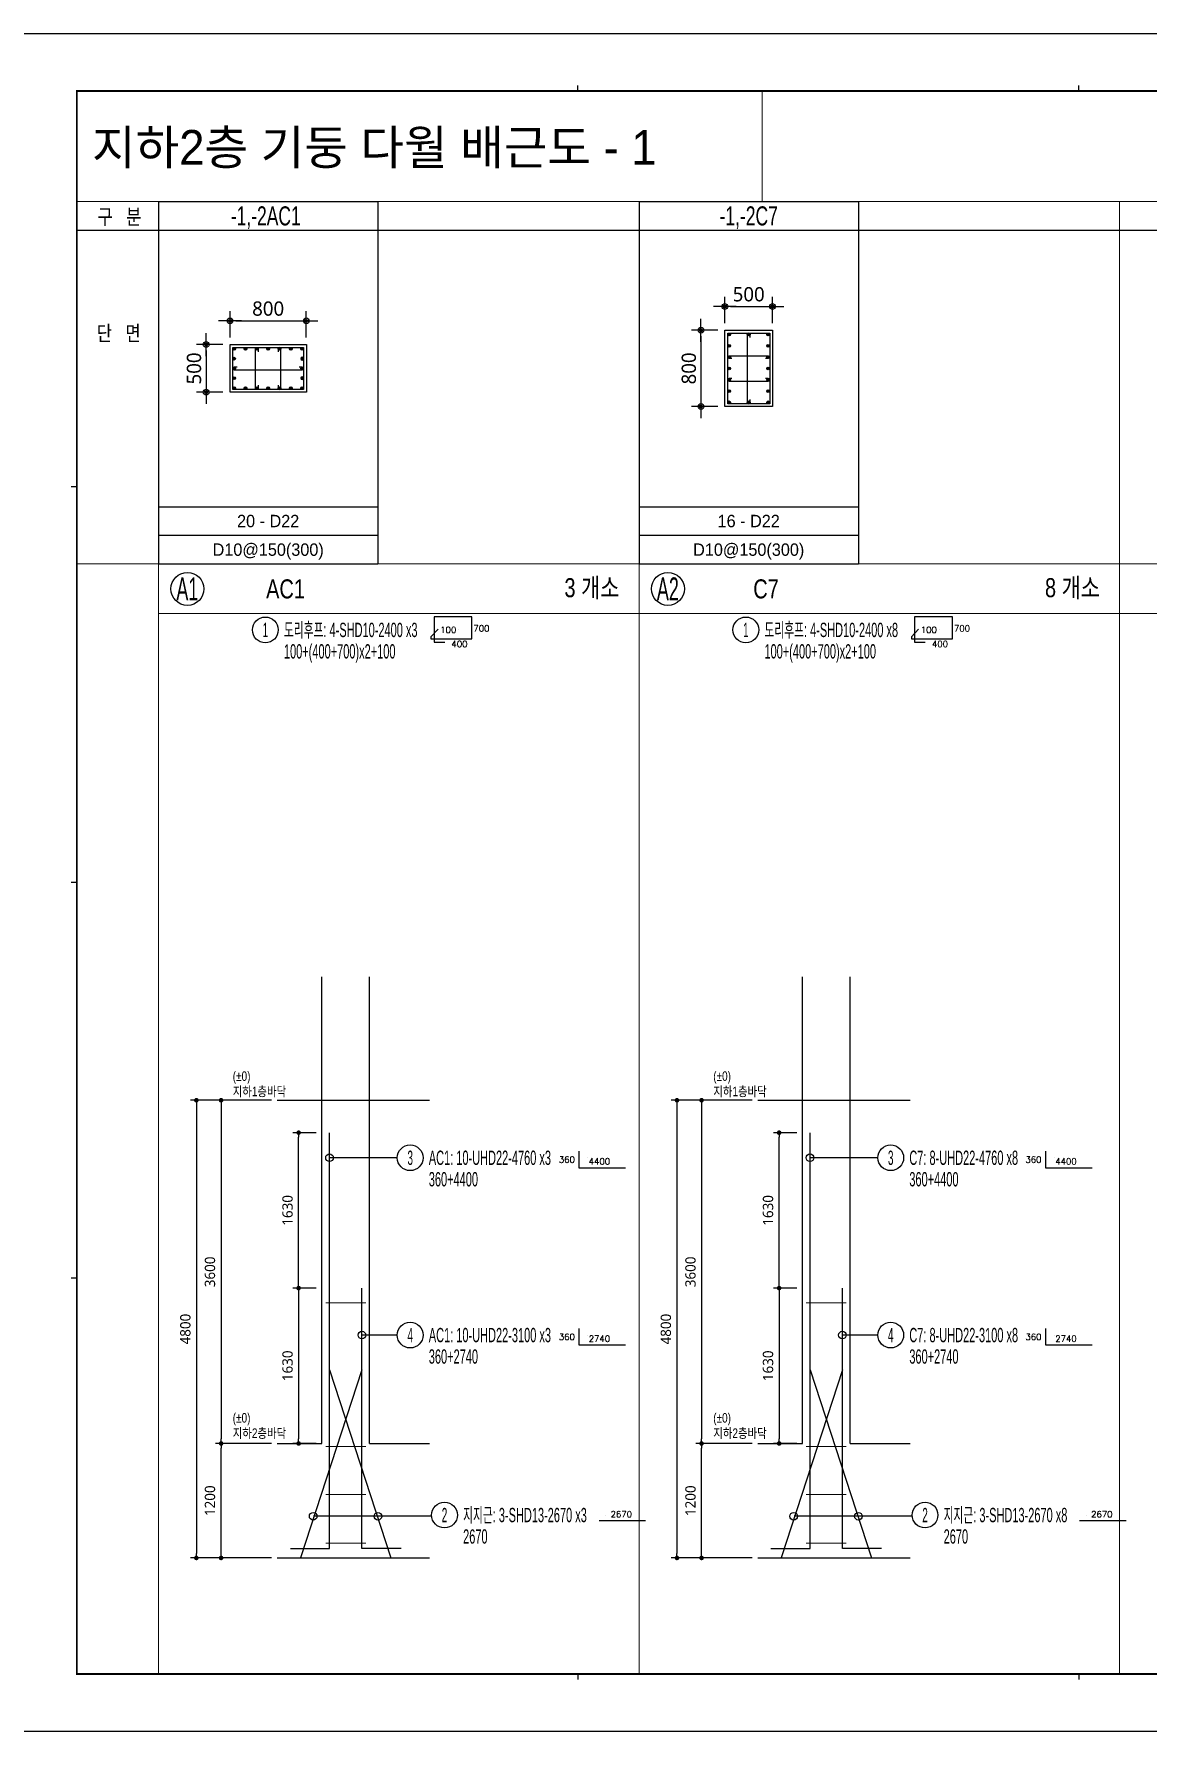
# Model space of a CAD drawing. Header units: millimetres. Extents: x 262481 to 2519995, y -394348 to 364571.
# Drawn here: x 468010 to 479679, y -283121 to -265322 of the extents above; entities that cross this region are included whole.
import ezdxf
from ezdxf.enums import TextEntityAlignment as Align

# ---------------------------------------------------------------- set-up
doc = ezdxf.new("R2010")
doc.units = ezdxf.units.MM
doc.header["$LTSCALE"] = 65
doc.layers.get('Defpoints').update_dxf_attribs({"color": 145})
for name, color, linetype in [('254', 254, 'Continuous'), ('AMAC-NO', 5, 'Continuous'), ('BAR', 2, 'Continuous'), ('BAR1', 3, 'Continuous'), ('DIM', 7, 'Continuous'), ('LEAD7', 7, 'Continuous'), ('LINE', 7, 'Continuous'), ('RP_TAG', 7, 'Continuous'), ('XDIM', 7, 'Continuous'), ('XSTRUCT', 2, 'Continuous'), ('기둥', 4, 'Continuous')]:
    doc.layers.add(name, color=color, linetype=linetype)
for name, color, linetype, lineweight in [('Main Bar', 7, 'Continuous', 0), ('TEXT', 3, 'Continuous', 9), ('XTITLE', 22, 'Continuous', 0)]:
    doc.layers.add(name, color=color, linetype=linetype, lineweight=lineweight)
doc.styles.add('ROMANS', font='malgun.ttf')
doc.styles.add('RPWK1', font='arial.ttf', dxfattribs={"bigfont": 'whgtxt.shx'})
doc.styles.add('RPWK2', font='romans.shx', dxfattribs={"bigfont": 'whgtxt.shx'})
doc.styles.add('돋음', font='Dotum.ttf')
doc.styles.add('맑은고딕', font='malgun.ttf')
doc.dimstyles.new('60(SUB-1.8)', dxfattribs={"dimscale": 60, "dimtxt": 1.8, "dimasz": 0.8, "dimexe": 1, "dimexo": 1, "dimgap": 1, "dimtad": 1, "dimdec": 0, "dimzin": 0, "dimdsep": 46, "dimtxsty": 'ROMANS', "dimblk": 'DOT', "dimcen": 1, "dimdle": 2, "dimclrd": 6, "dimclre": 6, "dimclrt": 7, "dimazin": 0, "dimtfac": 1, "dimtdec": 0, "dimtix": 1, "dimtmove": 2, "dimatfit": 3, "dimldrblk": 'DIMDOT', "dimfxl": 0, "dimtolj": 1, "dimtzin": 0, "dimarcsym": 0})
doc.dimstyles.new('DIM_30', dxfattribs={"dimscale": 30, "dimtxt": 3, "dimasz": 1.2, "dimexe": 2, "dimexo": 1.5, "dimgap": 1, "dimtad": 1, "dimdec": 0, "dimdsep": 46, "dimtxsty": '맑은고딕', "dimblk1": 'DIMDOT', "dimblk2": 'DIMDOT', "dimsah": 1, "dimcen": 1, "dimdle": 2, "dimclrd": 7, "dimclre": 7, "dimclrt": 3, "dimadec": 0, "dimazin": 0, "dimtfac": 1, "dimtdec": 0, "dimtix": 1, "dimtmove": 2, "dimatfit": 3, "dimldrblk": 'DIMDOT', "dimfxl": 0, "dimtolj": 1, "dimarcsym": 0})

# ---------------------------------------------------------------- blocks, each defined once
blk = doc.blocks.new('dhs_sheet2e')
at = {"color": 7}
for p, q in [((20500.6, 57331.7), (20500.6, 57531.5)), ((38004.8, 57331.7), (38004.8, 57531.5)), ((2996.4, 43498.2), (2796.7, 43498.2)), ((2996.4, 29664.7), (2796.7, 29664.7)), ((2996.4, 15831.2), (2796.7, 15831.2)), ((20500.6, 1997.6), (20500.6, 1797.9)), ((38004.8, 1997.6), (38004.8, 1797.9))]:
    blk.add_line(p, q, dxfattribs=at)
blk.add_lwpolyline([(84000, 0), (84000, 59329.4), (0, 59329.4), (0, 0)], close=True, dxfattribs=at)
at = {"color": 30, "const_width": 64.9}
blk.add_lwpolyline([(81003.6, 57331.7), (2996.4, 57331.7), (2996.4, 1997.6), (81003.6, 1997.6)], close=True, dxfattribs=at)
blk = doc.blocks.new('zdfgarse')
at = {"color": 255, "xscale": 0.25, "yscale": 0.25, "zscale": 0.25}
blk.add_blockref('dhs_sheet2e', (0, 0), dxfattribs=at)
blk = doc.blocks.new('_Dot')
at = {"color": 0, "linetype": 'ByBlock', "lineweight": -2}
blk.add_line((-0.5, 0), (-1, 0), dxfattribs=at)
at = {"color": 0, "linetype": 'ByBlock', "const_width": 0.5}
blk.add_lwpolyline([(-0.25, 0, 1), (0.25, 0, 1)], format="xyb", close=True, dxfattribs=at)
blk = doc.blocks.new('*D171')
at = {"layer": 'Defpoints', "color": 0, "linetype": 'Continuous', "transparency": 16777216}
for p in [(470561, -276505), (469713, -281305), (470561, -281305)]:
    blk.add_point(p, dxfattribs=at).dxf.unprotected_set("ltscale", 0)
at = {"layer": 'XDIM', "color": 6, "linetype": 'Continuous', "lineweight": -2, "transparency": 16777216}
for p, q in [((470501, -276505), (469653, -276505)), ((469713, -276553), (469713, -281257)), ((470501, -281305), (469653, -281305))]:
    blk.add_line(p, q, dxfattribs=at).dxf.unprotected_set("ltscale", 0)
at = {"layer": 'XDIM', "color": 6, "linetype": 'Continuous', "lineweight": -2, "transparency": 16777216, "xscale": 48, "yscale": 48, "zscale": 48}
for p, rotation in [((469713, -276505), 90), ((469713, -281305), 270)]:
    blk.add_blockref('_Dot', p, dxfattribs=dict(at, rotation=rotation)).dxf.unprotected_set("ltscale", 0)
at = {"layer": 'XDIM', "color": 7, "linetype": 'Continuous', "transparency": 16777216, "insert": (469598, -278905), "char_height": 108, "attachment_point": 5, "rotation": 90, "style": 'ROMANS'}
blk.add_mtext('\\A1;4800', dxfattribs=at).dxf.unprotected_set("ltscale", 0)
blk = doc.blocks.new('DIMDOT')
at = {"layer": 'DIM', "linetype": 'Continuous'}
blk.add_line((-2, 0), (2, 0), dxfattribs=at)
for radius in [0.5, 0.25]:
    blk.add_circle((0, 0), radius, dxfattribs=at)
blk = doc.blocks.new('*D172')
at = {"layer": 'Defpoints', "color": 0, "linetype": 'Continuous', "transparency": 16777216}
for p in [(470561, -276505), (469972, -280105), (470561, -280105)]:
    blk.add_point(p, dxfattribs=at).dxf.unprotected_set("ltscale", 0)
at = {"layer": 'XDIM', "color": 6, "linetype": 'Continuous', "lineweight": -2, "transparency": 16777216}
for p, q in [((470501, -276505), (469912, -276505)), ((469972, -276553), (469972, -280057)), ((470501, -280105), (469912, -280105))]:
    blk.add_line(p, q, dxfattribs=at).dxf.unprotected_set("ltscale", 0)
at = {"layer": 'XDIM', "color": 6, "linetype": 'Continuous', "lineweight": -2, "transparency": 16777216, "xscale": 48, "yscale": 48, "zscale": 48}
for p, rotation in [((469972, -276505), 90), ((469972, -280105), 270)]:
    blk.add_blockref('_Dot', p, dxfattribs=dict(at, rotation=rotation)).dxf.unprotected_set("ltscale", 0)
at = {"layer": 'XDIM', "color": 7, "linetype": 'Continuous', "transparency": 16777216, "insert": (469856, -278305), "char_height": 108, "attachment_point": 5, "rotation": 90, "style": 'ROMANS'}
blk.add_mtext('\\A1;3600', dxfattribs=at).dxf.unprotected_set("ltscale", 0)
blk = doc.blocks.new('*D173')
at = {"layer": 'Defpoints', "color": 0, "linetype": 'Continuous', "transparency": 16777216}
for p in [(469972, -280105), (470561, -280105), (470561, -281305)]:
    blk.add_point(p, dxfattribs=at).dxf.unprotected_set("ltscale", 0)
at = {"layer": 'XDIM', "color": 6, "linetype": 'Continuous', "lineweight": -2, "transparency": 16777216}
for p, q in [((470501, -280105), (469912, -280105)), ((469972, -281257), (469972, -280153)), ((470501, -281305), (469912, -281305))]:
    blk.add_line(p, q, dxfattribs=at).dxf.unprotected_set("ltscale", 0)
at = {"layer": 'XDIM', "color": 6, "linetype": 'Continuous', "lineweight": -2, "transparency": 16777216, "xscale": 48, "yscale": 48, "zscale": 48}
for p, rotation in [((469972, -280105), 90), ((469972, -281305), 270)]:
    blk.add_blockref('_Dot', p, dxfattribs=dict(at, rotation=rotation)).dxf.unprotected_set("ltscale", 0)
at = {"layer": 'XDIM', "color": 7, "linetype": 'Continuous', "transparency": 16777216, "insert": (469856, -280705), "char_height": 108, "attachment_point": 5, "rotation": 90, "style": 'ROMANS'}
blk.add_mtext('\\A1;1200', dxfattribs=at).dxf.unprotected_set("ltscale", 0)
blk = doc.blocks.new('*D174')
at = {"layer": 'Defpoints', "color": 0, "linetype": 'Continuous', "transparency": 16777216}
for p in [(471028, -278475), (470785, -280105), (471028, -280105)]:
    blk.add_point(p, dxfattribs=at).dxf.unprotected_set("ltscale", 0)
at = {"layer": 'XDIM', "color": 6, "linetype": 'Continuous', "lineweight": -2, "transparency": 16777216}
for p, q in [((470968, -278475), (470725, -278475)), ((470785, -278523), (470785, -280057)), ((470968, -280105), (470725, -280105))]:
    blk.add_line(p, q, dxfattribs=at).dxf.unprotected_set("ltscale", 0)
at = {"layer": 'XDIM', "color": 6, "linetype": 'Continuous', "lineweight": -2, "transparency": 16777216, "xscale": 48, "yscale": 48, "zscale": 48}
for p, rotation in [((470785, -278475), 90), ((470785, -280105), 270)]:
    blk.add_blockref('_Dot', p, dxfattribs=dict(at, rotation=rotation)).dxf.unprotected_set("ltscale", 0)
at = {"layer": 'XDIM', "color": 7, "linetype": 'Continuous', "transparency": 16777216, "insert": (470669, -279290), "char_height": 108, "attachment_point": 5, "rotation": 90, "style": 'ROMANS'}
blk.add_mtext('\\A1;1630', dxfattribs=at).dxf.unprotected_set("ltscale", 0)
blk = doc.blocks.new('*D175')
at = {"layer": 'Defpoints', "color": 0, "linetype": 'Continuous', "transparency": 16777216}
for p in [(470785, -276845), (471028, -276845), (471028, -278475)]:
    blk.add_point(p, dxfattribs=at).dxf.unprotected_set("ltscale", 0)
at = {"layer": 'XDIM', "color": 6, "linetype": 'Continuous', "lineweight": -2, "transparency": 16777216}
for p, q in [((470968, -276845), (470725, -276845)), ((470785, -278427), (470785, -276893)), ((470968, -278475), (470725, -278475))]:
    blk.add_line(p, q, dxfattribs=at).dxf.unprotected_set("ltscale", 0)
at = {"layer": 'XDIM', "color": 6, "linetype": 'Continuous', "lineweight": -2, "transparency": 16777216, "xscale": 48, "yscale": 48, "zscale": 48}
for p, rotation in [((470785, -276845), 90), ((470785, -278475), 270)]:
    blk.add_blockref('_Dot', p, dxfattribs=dict(at, rotation=rotation)).dxf.unprotected_set("ltscale", 0)
at = {"layer": 'XDIM', "color": 7, "linetype": 'Continuous', "transparency": 16777216, "insert": (470669, -277660), "char_height": 108, "attachment_point": 5, "rotation": 90, "style": 'ROMANS'}
blk.add_mtext('\\A1;1630', dxfattribs=at).dxf.unprotected_set("ltscale", 0)
blk = doc.blocks.new('A$C74EF247C')
at = {"layer": 'LINE', "color": 7, "linetype": 'Continuous'}
for p, q in [((0, 0), (0, -3800)), ((0, 0), (2300, 0)), ((2300, 0), (2300, -3800)), ((0, -300), (2300, -300)), ((0, -3800), (2300, -3800))]:
    blk.add_line(p, q, dxfattribs=at)
at = {"layer": 'LINE', "color": 4, "linetype": 'Continuous'}
for p, q in [((0, -3200), (2300, -3200)), ((0, -3500), (2300, -3500))]:
    blk.add_line(p, q, dxfattribs=at)
blk = doc.blocks.new('*D106')
at = {"layer": 'Defpoints', "color": 0, "transparency": 16777216}
for p in [(544030, -133548), (543780, -134048), (544030, -134048)]:
    blk.add_point(p, dxfattribs=at)
at = {"layer": 'DIM', "color": 7, "lineweight": -2, "transparency": 16777216}
for p, q in [((543955, -133548), (543680, -133548)), ((543780, -133608), (543780, -133988)), ((543955, -134048), (543680, -134048))]:
    blk.add_line(p, q, dxfattribs=at)
at = {"layer": 'DIM', "color": 7, "lineweight": -2, "transparency": 16777216, "xscale": 60, "yscale": 60, "zscale": 60}
for p, rotation in [((543780, -133548), 90), ((543780, -134048), 270)]:
    blk.add_blockref('DIMDOT', p, dxfattribs=dict(at, rotation=rotation))
at = {"layer": 'DIM', "color": 3, "transparency": 16777216, "insert": (543653, -133798), "char_height": 150, "attachment_point": 5, "rotation": 90, "style": '맑은고딕'}
blk.add_mtext('\\A1;500', dxfattribs=at)
blk = doc.blocks.new('*D107')
at = {"layer": 'Defpoints', "color": 0, "transparency": 16777216}
for p in [(544830, -133298), (544030, -133548), (544830, -133548)]:
    blk.add_point(p, dxfattribs=at)
at = {"layer": 'DIM', "color": 7, "lineweight": -2, "transparency": 16777216}
for p, q in [((544030, -133473), (544030, -133198)), ((544090, -133298), (544770, -133298)), ((544830, -133473), (544830, -133198))]:
    blk.add_line(p, q, dxfattribs=at)
at = {"layer": 'DIM', "color": 7, "lineweight": -2, "transparency": 16777216, "xscale": 60, "yscale": 60, "zscale": 60, "rotation": 180}
blk.add_blockref('DIMDOT', (544030, -133298), dxfattribs=at)
at = {"layer": 'DIM', "color": 7, "lineweight": -2, "transparency": 16777216, "xscale": 60, "yscale": 60, "zscale": 60}
blk.add_blockref('DIMDOT', (544830, -133298), dxfattribs=at)
at = {"layer": 'DIM', "color": 3, "transparency": 16777216, "insert": (544430, -133171), "char_height": 150, "attachment_point": 5, "style": '맑은고딕'}
blk.add_mtext('\\A1;800', dxfattribs=at)
blk = doc.blocks.new('ST')
at = {"layer": 'BAR'}
blk.add_circle((0, 0), 14.5, dxfattribs=at)
blk = doc.blocks.new('A$C08B0344F')
at = {"layer": 'BAR'}
blk.add_hatch(color=256, dxfattribs=at).paths.add_polyline_path([(14.5, 0, 1), (-14.5, 0, 1)])
at = {"layer": 'BAR', "rotation": 270}
blk.add_blockref('ST', (0, 0), dxfattribs=at)
blk = doc.blocks.new('*D104')
at = {"layer": 'Defpoints', "color": 0, "transparency": 16777216}
for p in [(541880, -138339), (541630, -139139), (541880, -139139)]:
    blk.add_point(p, dxfattribs=at)
at = {"layer": 'DIM', "color": 7, "lineweight": -2, "transparency": 16777216}
for p, q in [((541805, -138339), (541530, -138339)), ((541630, -138399), (541630, -139079)), ((541805, -139139), (541530, -139139))]:
    blk.add_line(p, q, dxfattribs=at)
at = {"layer": 'DIM', "color": 7, "lineweight": -2, "transparency": 16777216, "xscale": 60, "yscale": 60, "zscale": 60}
for p, rotation in [((541630, -138339), 90), ((541630, -139139), 270)]:
    blk.add_blockref('DIMDOT', p, dxfattribs=dict(at, rotation=rotation))
at = {"layer": 'DIM', "color": 3, "transparency": 16777216, "insert": (541503, -138739), "char_height": 150, "attachment_point": 5, "rotation": 90, "style": '맑은고딕'}
blk.add_mtext('\\A1;800', dxfattribs=at)
blk = doc.blocks.new('*D105')
at = {"layer": 'Defpoints', "color": 0, "transparency": 16777216}
for p in [(542380, -138089), (541880, -138339), (542380, -138339)]:
    blk.add_point(p, dxfattribs=at)
at = {"layer": 'DIM', "color": 7, "lineweight": -2, "transparency": 16777216}
for p, q in [((541880, -138264), (541880, -137989)), ((541940, -138089), (542320, -138089)), ((542380, -138264), (542380, -137989))]:
    blk.add_line(p, q, dxfattribs=at)
at = {"layer": 'DIM', "color": 7, "lineweight": -2, "transparency": 16777216, "xscale": 60, "yscale": 60, "zscale": 60, "rotation": 180}
blk.add_blockref('DIMDOT', (541880, -138089), dxfattribs=at)
at = {"layer": 'DIM', "color": 7, "lineweight": -2, "transparency": 16777216, "xscale": 60, "yscale": 60, "zscale": 60}
blk.add_blockref('DIMDOT', (542380, -138089), dxfattribs=at)
at = {"layer": 'DIM', "color": 3, "transparency": 16777216, "insert": (542130, -137962), "char_height": 150, "attachment_point": 5, "style": '맑은고딕'}
blk.add_mtext('\\A1;500', dxfattribs=at)
blk = doc.blocks.new('*D176')
at = {"layer": 'Defpoints', "color": 0, "linetype": 'Continuous', "transparency": 16777216}
for p in [(475599, -276505), (474751, -281305), (475599, -281305)]:
    blk.add_point(p, dxfattribs=at).dxf.unprotected_set("ltscale", 0)
at = {"layer": 'XDIM', "color": 6, "linetype": 'Continuous', "lineweight": -2, "transparency": 16777216}
for p, q in [((475539, -276505), (474691, -276505)), ((474751, -276553), (474751, -281257)), ((475539, -281305), (474691, -281305))]:
    blk.add_line(p, q, dxfattribs=at).dxf.unprotected_set("ltscale", 0)
at = {"layer": 'XDIM', "color": 6, "linetype": 'Continuous', "lineweight": -2, "transparency": 16777216, "xscale": 48, "yscale": 48, "zscale": 48}
for p, rotation in [((474751, -276505), 90), ((474751, -281305), 270)]:
    blk.add_blockref('_Dot', p, dxfattribs=dict(at, rotation=rotation)).dxf.unprotected_set("ltscale", 0)
at = {"layer": 'XDIM', "color": 7, "linetype": 'Continuous', "transparency": 16777216, "insert": (474635, -278905), "char_height": 108, "attachment_point": 5, "rotation": 90, "style": 'ROMANS'}
blk.add_mtext('\\A1;4800', dxfattribs=at).dxf.unprotected_set("ltscale", 0)
blk = doc.blocks.new('*D177')
at = {"layer": 'Defpoints', "color": 0, "linetype": 'Continuous', "transparency": 16777216}
for p in [(475599, -276505), (475009, -280105), (475599, -280105)]:
    blk.add_point(p, dxfattribs=at).dxf.unprotected_set("ltscale", 0)
at = {"layer": 'XDIM', "color": 6, "linetype": 'Continuous', "lineweight": -2, "transparency": 16777216}
for p, q in [((475539, -276505), (474949, -276505)), ((475009, -276553), (475009, -280057)), ((475539, -280105), (474949, -280105))]:
    blk.add_line(p, q, dxfattribs=at).dxf.unprotected_set("ltscale", 0)
at = {"layer": 'XDIM', "color": 6, "linetype": 'Continuous', "lineweight": -2, "transparency": 16777216, "xscale": 48, "yscale": 48, "zscale": 48}
for p, rotation in [((475009, -276505), 90), ((475009, -280105), 270)]:
    blk.add_blockref('_Dot', p, dxfattribs=dict(at, rotation=rotation)).dxf.unprotected_set("ltscale", 0)
at = {"layer": 'XDIM', "color": 7, "linetype": 'Continuous', "transparency": 16777216, "insert": (474893, -278305), "char_height": 108, "attachment_point": 5, "rotation": 90, "style": 'ROMANS'}
blk.add_mtext('\\A1;3600', dxfattribs=at).dxf.unprotected_set("ltscale", 0)
blk = doc.blocks.new('*D178')
at = {"layer": 'Defpoints', "color": 0, "linetype": 'Continuous', "transparency": 16777216}
for p in [(475009, -280105), (475599, -280105), (475599, -281305)]:
    blk.add_point(p, dxfattribs=at).dxf.unprotected_set("ltscale", 0)
at = {"layer": 'XDIM', "color": 6, "linetype": 'Continuous', "lineweight": -2, "transparency": 16777216}
for p, q in [((475539, -280105), (474949, -280105)), ((475009, -281257), (475009, -280153)), ((475539, -281305), (474949, -281305))]:
    blk.add_line(p, q, dxfattribs=at).dxf.unprotected_set("ltscale", 0)
at = {"layer": 'XDIM', "color": 6, "linetype": 'Continuous', "lineweight": -2, "transparency": 16777216, "xscale": 48, "yscale": 48, "zscale": 48}
for p, rotation in [((475009, -280105), 90), ((475009, -281305), 270)]:
    blk.add_blockref('_Dot', p, dxfattribs=dict(at, rotation=rotation)).dxf.unprotected_set("ltscale", 0)
at = {"layer": 'XDIM', "color": 7, "linetype": 'Continuous', "transparency": 16777216, "insert": (474893, -280705), "char_height": 108, "attachment_point": 5, "rotation": 90, "style": 'ROMANS'}
blk.add_mtext('\\A1;1200', dxfattribs=at).dxf.unprotected_set("ltscale", 0)
blk = doc.blocks.new('*D179')
at = {"layer": 'Defpoints', "color": 0, "linetype": 'Continuous', "transparency": 16777216}
for p in [(476066, -278475), (475822, -280105), (476066, -280105)]:
    blk.add_point(p, dxfattribs=at).dxf.unprotected_set("ltscale", 0)
at = {"layer": 'XDIM', "color": 6, "linetype": 'Continuous', "lineweight": -2, "transparency": 16777216}
for p, q in [((476006, -278475), (475762, -278475)), ((475822, -278523), (475822, -280057)), ((476006, -280105), (475762, -280105))]:
    blk.add_line(p, q, dxfattribs=at).dxf.unprotected_set("ltscale", 0)
at = {"layer": 'XDIM', "color": 6, "linetype": 'Continuous', "lineweight": -2, "transparency": 16777216, "xscale": 48, "yscale": 48, "zscale": 48}
for p, rotation in [((475822, -278475), 90), ((475822, -280105), 270)]:
    blk.add_blockref('_Dot', p, dxfattribs=dict(at, rotation=rotation)).dxf.unprotected_set("ltscale", 0)
at = {"layer": 'XDIM', "color": 7, "linetype": 'Continuous', "transparency": 16777216, "insert": (475706, -279290), "char_height": 108, "attachment_point": 5, "rotation": 90, "style": 'ROMANS'}
blk.add_mtext('\\A1;1630', dxfattribs=at).dxf.unprotected_set("ltscale", 0)
blk = doc.blocks.new('*D180')
at = {"layer": 'Defpoints', "color": 0, "linetype": 'Continuous', "transparency": 16777216}
for p in [(475822, -276845), (476066, -276845), (476066, -278475)]:
    blk.add_point(p, dxfattribs=at).dxf.unprotected_set("ltscale", 0)
at = {"layer": 'XDIM', "color": 6, "linetype": 'Continuous', "lineweight": -2, "transparency": 16777216}
for p, q in [((476006, -276845), (475762, -276845)), ((475822, -278427), (475822, -276893)), ((476006, -278475), (475762, -278475))]:
    blk.add_line(p, q, dxfattribs=at).dxf.unprotected_set("ltscale", 0)
at = {"layer": 'XDIM', "color": 6, "linetype": 'Continuous', "lineweight": -2, "transparency": 16777216, "xscale": 48, "yscale": 48, "zscale": 48}
for p, rotation in [((475822, -276845), 90), ((475822, -278475), 270)]:
    blk.add_blockref('_Dot', p, dxfattribs=dict(at, rotation=rotation)).dxf.unprotected_set("ltscale", 0)
at = {"layer": 'XDIM', "color": 7, "linetype": 'Continuous', "transparency": 16777216, "insert": (475706, -277660), "char_height": 108, "attachment_point": 5, "rotation": 90, "style": 'ROMANS'}
blk.add_mtext('\\A1;1630', dxfattribs=at).dxf.unprotected_set("ltscale", 0)
blk = doc.blocks.new('*U2150', base_point=(472180.173, -280855.1377))
at = {"layer": 'RP_TAG', "color": 0, "linetype": 'Continuous', "ltscale": 100}
blk.add_circle((472314.173, -280855.1377), 135, dxfattribs=at)
at = {"layer": 'RP_TAG', "color": 0, "linetype": 'Continuous', "ltscale": 100, "style": 'RPWK1', "width": 0.5}
blk.add_text('2', height=150, dxfattribs=at).set_placement((472314.173, -280855.1377), align=Align.MIDDLE_CENTER)
at = {"layer": 'RP_TAG', "color": 0, "linetype": 'Continuous', "ltscale": 100, "style": 'RPWK1', "width": 0.55}
for s, p in [('지지근: 3-SHD13-2670 x3', (472509.173, -280855.1377)), ('2670', (472509.173, -281080.1377))]:
    blk.add_text(s, height=150, dxfattribs=at).set_placement(p, align=Align.MIDDLE_LEFT)
blk = doc.blocks.new('*U2151', base_point=(477217.4712, -280855.1377))
at = {"layer": 'RP_TAG', "color": 0, "linetype": 'Continuous', "ltscale": 100}
blk.add_circle((477351.4712, -280855.1377), 135, dxfattribs=at)
at = {"layer": 'RP_TAG', "color": 0, "linetype": 'Continuous', "ltscale": 100, "style": 'RPWK1', "width": 0.5}
blk.add_text('2', height=150, dxfattribs=at).set_placement((477351.4712, -280855.1377), align=Align.MIDDLE_CENTER)
at = {"layer": 'RP_TAG', "color": 0, "linetype": 'Continuous', "ltscale": 100, "style": 'RPWK1', "width": 0.55}
for s, p in [('지지근: 3-SHD13-2670 x8', (477546.4712, -280855.1377)), ('2670', (477546.4712, -281080.1377))]:
    blk.add_text(s, height=150, dxfattribs=at).set_placement(p, align=Align.MIDDLE_LEFT)
blk = doc.blocks.new('*U2152', base_point=(471820.5468, -278967.6453))
at = {"layer": 'RP_TAG', "color": 0, "linetype": 'Continuous', "ltscale": 100}
blk.add_circle((471954.5468, -278967.6453), 135, dxfattribs=at)
at = {"layer": 'RP_TAG', "color": 0, "linetype": 'Continuous', "ltscale": 100, "style": 'RPWK1', "width": 0.5}
blk.add_text('4', height=150, dxfattribs=at).set_placement((471954.5468, -278967.6453), align=Align.MIDDLE_CENTER)
at = {"layer": 'RP_TAG', "color": 0, "linetype": 'Continuous', "ltscale": 100, "style": 'RPWK1', "width": 0.55}
for s, p in [('AC1: 10-UHD22-3100 x3', (472149.5468, -278967.6453)), ('360+2740', (472149.5468, -279192.6453))]:
    blk.add_text(s, height=150, dxfattribs=at).set_placement(p, align=Align.MIDDLE_LEFT)
blk = doc.blocks.new('*U2153', base_point=(476857.845, -278967.6453))
at = {"layer": 'RP_TAG', "color": 0, "linetype": 'Continuous', "ltscale": 100}
blk.add_circle((476991.845, -278967.6453), 135, dxfattribs=at)
at = {"layer": 'RP_TAG', "color": 0, "linetype": 'Continuous', "ltscale": 100, "style": 'RPWK1', "width": 0.5}
blk.add_text('4', height=150, dxfattribs=at).set_placement((476991.845, -278967.6453), align=Align.MIDDLE_CENTER)
at = {"layer": 'RP_TAG', "color": 0, "linetype": 'Continuous', "ltscale": 100, "style": 'RPWK1', "width": 0.55}
for s, p in [('C7: 8-UHD22-3100 x8', (477186.845, -278967.6453)), ('360+2740', (477186.845, -279192.6453))]:
    blk.add_text(s, height=150, dxfattribs=at).set_placement(p, align=Align.MIDDLE_LEFT)
blk = doc.blocks.new('*U2154', base_point=(471820.5468, -277108.1968))
at = {"layer": 'RP_TAG', "color": 0, "linetype": 'Continuous', "ltscale": 100}
blk.add_circle((471954.5468, -277108.1968), 135, dxfattribs=at)
at = {"layer": 'RP_TAG', "color": 0, "linetype": 'Continuous', "ltscale": 100, "style": 'RPWK1', "width": 0.5}
blk.add_text('3', height=150, dxfattribs=at).set_placement((471954.5468, -277108.1968), align=Align.MIDDLE_CENTER)
at = {"layer": 'RP_TAG', "color": 0, "linetype": 'Continuous', "ltscale": 100, "style": 'RPWK1', "width": 0.55}
for s, p in [('AC1: 10-UHD22-4760 x3', (472149.5468, -277108.1968)), ('360+4400', (472149.5468, -277333.1968))]:
    blk.add_text(s, height=150, dxfattribs=at).set_placement(p, align=Align.MIDDLE_LEFT)
blk = doc.blocks.new('*U2155', base_point=(476857.845, -277108.1968))
at = {"layer": 'RP_TAG', "color": 0, "linetype": 'Continuous', "ltscale": 100}
blk.add_circle((476991.845, -277108.1968), 135, dxfattribs=at)
at = {"layer": 'RP_TAG', "color": 0, "linetype": 'Continuous', "ltscale": 100, "style": 'RPWK1', "width": 0.5}
blk.add_text('3', height=150, dxfattribs=at).set_placement((476991.845, -277108.1968), align=Align.MIDDLE_CENTER)
at = {"layer": 'RP_TAG', "color": 0, "linetype": 'Continuous', "ltscale": 100, "style": 'RPWK1', "width": 0.55}
for s, p in [('C7: 8-UHD22-4760 x8', (477186.845, -277108.1968)), ('360+4400', (477186.845, -277333.1968))]:
    blk.add_text(s, height=150, dxfattribs=at).set_placement(p, align=Align.MIDDLE_LEFT)
blk = doc.blocks.new('*U2156', base_point=(470301.912, -271572.236))
at = {"layer": 'RP_TAG', "color": 0, "linetype": 'Continuous', "ltscale": 100}
blk.add_circle((470435.912, -271572.236), 135, dxfattribs=at)
at = {"layer": 'RP_TAG', "color": 0, "linetype": 'Continuous', "ltscale": 100, "style": 'RPWK1', "width": 0.5}
blk.add_text('1', height=150, dxfattribs=at).set_placement((470435.912, -271572.236), align=Align.MIDDLE_CENTER)
at = {"layer": 'RP_TAG', "color": 0, "linetype": 'Continuous', "ltscale": 100, "style": 'RPWK1', "width": 0.55}
for s, p in [('도리후프: 4-SHD10-2400 x3', (470630.912, -271572.236)), ('100+(400+700)x2+100', (470630.912, -271797.236))]:
    blk.add_text(s, height=150, dxfattribs=at).set_placement(p, align=Align.MIDDLE_LEFT)
blk = doc.blocks.new('*U2157', base_point=(475339.2103, -271572.236))
at = {"layer": 'RP_TAG', "color": 0, "linetype": 'Continuous', "ltscale": 100}
blk.add_circle((475473.2103, -271572.236), 135, dxfattribs=at)
at = {"layer": 'RP_TAG', "color": 0, "linetype": 'Continuous', "ltscale": 100, "style": 'RPWK1', "width": 0.5}
blk.add_text('1', height=150, dxfattribs=at).set_placement((475473.2103, -271572.236), align=Align.MIDDLE_CENTER)
at = {"layer": 'RP_TAG', "color": 0, "linetype": 'Continuous', "ltscale": 100, "style": 'RPWK1', "width": 0.55}
for s, p in [('도리후프: 4-SHD10-2400 x8', (475668.2103, -271572.236)), ('100+(400+700)x2+100', (475668.2103, -271797.236))]:
    blk.add_text(s, height=150, dxfattribs=at).set_placement(p, align=Align.MIDDLE_LEFT)
blk = doc.blocks.new('-2AC1')
at = {"layer": 'BAR1'}
blk.add_lwpolyline([(780, 1830), (780, 2270), (1520, 2270), (1520, 1830)], close=True, dxfattribs=at)
for points in [[(1046, 1874.5), (1046, 1844.5, -1), (1017, 1844.5), (1017, 2255.5, -1), (1046, 2255.5), (1046, 2225.5)], [(1254, 1874.5), (1254, 1844.5, 1), (1283, 1844.5), (1283, 2255.5, 1), (1254, 2255.5), (1254, 2225.5)], [(824.5, 2064.5), (794.5, 2064.5, 1), (794.5, 2035.5), (1505.5, 2035.5, 1), (1505.5, 2064.5), (1475.5, 2064.5)]]:
    blk.add_lwpolyline(points, format="xyb", dxfattribs=at)
at = {"layer": '기둥'}
blk.add_lwpolyline([(750, 1800), (750, 2300), (1550, 2300), (1550, 1800)], close=True, dxfattribs=at)
at = {"layer": 'BAR', "rotation": 90.00000000000031}
for p in [(794.5, 2255.5), (794.5, 2152.75), (913, 2255.5), (1031.5, 2255.5), (1150, 2255.5), (1268.5, 2255.5), (1387, 2255.5), (1505.5, 2255.5), (794.5, 2050), (794.5, 1947.25), (1505.5, 2050), (794.5, 1844.5), (913, 1844.5), (1031.5, 1844.5), (1150, 1844.5), (1268.5, 1844.5), (1387, 1844.5), (1505.5, 1844.5)]:
    blk.add_blockref('A$C08B0344F', p, dxfattribs=at)
at = {"layer": 'BAR', "xscale": -1, "rotation": 269.9999999999955}
for p in [(1505.5, 2152.75), (1505.5, 1947.25)]:
    blk.add_blockref('A$C08B0344F', p, dxfattribs=at)
at = {"layer": 'LINE'}
blk.add_blockref('A$C74EF247C', (0, 3800), dxfattribs=at)
at = {"layer": 'TEXT', "color": 6, "style": '돋음', "width": 0.7}
blk.add_text('-1,-2AC1 ', height=200, dxfattribs=at).set_placement((1150, 3650), align=Align.MIDDLE_CENTER)
at = {"layer": 'TEXT', "linetype": 'ByBlock', "style": '돋음'}
for s, p in [('20 - D22', (1150, 450)), ('D10@150(300)', (1150, 150))]:
    blk.add_text(s, height=130, dxfattribs=at).set_placement(p, align=Align.MIDDLE_CENTER)
at = {"layer": 'DIM'}
dim = blk.add_linear_dim(base=(1550, 2550), p1=(750, 2300), p2=(1550, 2300), dimstyle='DIM_30', override={"dimscale": 50}, dxfattribs=at)
dim.commit()
dim.dimension.update_dxf_attribs({"geometry": '*D107', "text_midpoint": (1150, 2677.5), "insert": (-543280.09, 135848.06)})
dim = blk.add_linear_dim(base=(500, 1800), p1=(750, 2300), p2=(750, 1800), angle=270, dimstyle='DIM_30', override={"dimscale": 50}, dxfattribs=at)
dim.commit()
dim.dimension.update_dxf_attribs({"geometry": '*D106', "text_midpoint": (372.5, 2050), "insert": (-543280.09, 135848.06)})
blk = doc.blocks.new('-2C7')
at = {"layer": 'BAR1'}
blk.add_lwpolyline([(930, 2420), (1370, 2420), (1370, 1680), (930, 1680)], close=True, dxfattribs=at)
for points in [[(1164.5, 2375.5), (1164.5, 2405.5, 1), (1135.5, 2405.5), (1135.5, 1694.5, 1), (1164.5, 1694.5), (1164.5, 1724.5)], [(974.5, 2154), (944.5, 2154, -1), (944.5, 2183), (1355.5, 2183, -1), (1355.5, 2154), (1325.5, 2154)], [(974.5, 1946), (944.5, 1946, 1), (944.5, 1917), (1355.5, 1917, 1), (1355.5, 1946), (1325.5, 1946)]]:
    blk.add_lwpolyline(points, format="xyb", dxfattribs=at)
at = {"layer": '기둥'}
blk.add_lwpolyline([(900, 2450), (1400, 2450), (1400, 1650), (900, 1650)], close=True, dxfattribs=at)
at = {"layer": 'BAR'}
for p in [(944.5, 2405.5), (1150, 2405.5), (1355.5, 2405.5), (944.5, 2287), (944.5, 2168.5), (1355.5, 2287), (1355.5, 2168.5), (944.5, 2050), (1355.5, 2050), (944.5, 1931.5), (944.5, 1813), (1355.5, 1931.5), (1355.5, 1813), (944.5, 1694.5), (1150, 1694.5), (1355.5, 1694.5)]:
    blk.add_blockref('A$C08B0344F', p, dxfattribs=at)
at = {"layer": 'LINE'}
blk.add_blockref('A$C74EF247C', (0, 3800), dxfattribs=at)
at = {"layer": 'TEXT', "color": 6, "style": '돋음', "width": 0.7}
blk.add_text('-1,-2C7', height=200, dxfattribs=at).set_placement((1150, 3650), align=Align.MIDDLE_CENTER)
at = {"layer": 'TEXT', "linetype": 'ByBlock', "style": '돋음'}
for s, p in [('16 - D22', (1150, 450)), ('D10@150(300)', (1150, 150))]:
    blk.add_text(s, height=130, dxfattribs=at).set_placement(p, align=Align.MIDDLE_CENTER)
at = {"layer": 'DIM'}
dim = blk.add_linear_dim(base=(1400, 2700), p1=(900, 2450), p2=(1400, 2450), dimstyle='DIM_30', override={"dimscale": 50}, dxfattribs=at)
dim.commit()
dim.dimension.update_dxf_attribs({"geometry": '*D105', "text_midpoint": (1150, 2827.5), "insert": (-540980.1, 140789.4)})
dim = blk.add_linear_dim(base=(650, 1650), p1=(900, 2450), p2=(900, 1650), angle=270, dimstyle='DIM_30', override={"dimscale": 50}, dxfattribs=at)
dim.commit()
dim.dimension.update_dxf_attribs({"geometry": '*D104', "text_midpoint": (522.5, 2050), "insert": (-540980.1, 140789.4)})

msp = doc.modelspace()

# ---------------------------------------------------------------- linework, layer by layer
at = {"layer": '254', "color": 4, "linetype": 'Continuous'}
for p, q in [((471819.5, -277108.2), (471108.4, -277108.2)), ((476856.8, -277108.2), (476145.7, -277108.2)), ((471819.5, -278967.6), (471448.4, -278967.6)), ((476856.8, -278967.6), (476485.7, -278967.6)), ((472179.8, -280867.2), (470941.5, -280867.2)), ((477217.1, -280867.2), (475978.8, -280867.2))]:
    msp.add_line(p, q, dxfattribs=at)
for centre in [(471108.4, -277108.2), (476145.7, -277108.2), (471448.4, -278967.6), (476485.7, -278967.6), (470937.3, -280867.2), (471615.4, -280867.2), (475974.6, -280867.2), (476652.7, -280867.2)]:
    msp.add_circle(centre, 40, dxfattribs=at)
at = {"layer": 'AMAC-NO', "color": 2}
for centre in [(469618.5, -271142), (474655.8, -271142)]:
    msp.add_circle(centre, 172.8, dxfattribs=at)
at = {"layer": 'BAR', "color": 3}
for points in [[(470698.4, -281205.5), (471108.4, -281205.5), (471108.4, -276845.5)], [(475735.7, -281205.5), (476145.7, -281205.5), (476145.7, -276845.5)], [(471858.4, -281205.5), (471448.4, -281205.5), (471448.4, -278475.5)], [(476895.7, -281205.5), (476485.7, -281205.5), (476485.7, -278475.5)]]:
    msp.add_lwpolyline(points, dxfattribs=at)
at = {"layer": 'LEAD7'}
msp.add_line((489464.9, -267383), (468459.9, -267383), dxfattribs=at)
at = {"layer": 'Main Bar', "color": 30, "linetype": 'Continuous'}
for p, q in [((471068.4, -278628.1), (471488.4, -278628.1)), ((476105.7, -278628.1), (476525.7, -278628.1)), ((471068.4, -280135.7), (471488.4, -280135.7)), ((476105.7, -280135.7), (476525.7, -280135.7)), ((471068.4, -280640.5), (471488.4, -280640.5)), ((476105.7, -280640.5), (476525.7, -280640.5)), ((471068.4, -281148.8), (471488.4, -281148.8)), ((476105.7, -281148.8), (476525.7, -281148.8))]:
    msp.add_line(p, q, dxfattribs=at).dxf.unprotected_set("ltscale", 0)
at = {"layer": 'RP_TAG', "color": 250, "linetype": 'Continuous', "ltscale": 100}
for p, q in [((472461.8, -271572.2), (472461.8, -271572.2)), ((477499.2, -271572.2), (477499.2, -271572.2)), ((473814.2, -277108.2), (473814.2, -277108.2)), ((478704.8, -277108.2), (478704.8, -277108.2)), ((473814.2, -278967.6), (473814.2, -278967.6)), ((478704.8, -278967.6), (478704.8, -278967.6)), ((474004.3, -280855.1), (474004.3, -280855.1)), ((479041.7, -280855.1), (479041.7, -280855.1))]:
    msp.add_line(p, q, dxfattribs=at)
at = {"layer": 'RP_TAG', "color": 1, "linetype": 'Continuous', "ltscale": 100}
for points in [[(472246.9, -271566.1), (472170.8, -271645.7), (472170.8, -271666.2), (472601.2, -271666.2), (472601.2, -271436.7), (472205.2, -271436.7), (472205.2, -271701.7), (472315.9, -271701.7)], [(477284.4, -271566.1), (477208.2, -271645.7), (477208.2, -271666.2), (477638.7, -271666.2), (477638.7, -271436.7), (477242.6, -271436.7), (477242.6, -271701.7), (477353.4, -271701.7)], [(473723.6, -277039.1), (473723.6, -277212.3), (474212.3, -277212.3)], [(478614.1, -277039.1), (478614.1, -277212.3), (479102.9, -277212.3)], [(473723.6, -278898.6), (473723.6, -279071.7), (474212.3, -279071.7)], [(478614.1, -278898.6), (478614.1, -279071.7), (479102.9, -279071.7)], [(473933.8, -280911.9), (474422.6, -280911.9)], [(478971.2, -280911.9), (479460.1, -280911.9)]]:
    msp.add_lwpolyline(points, dxfattribs=at)
at = {"layer": 'XSTRUCT', "color": 5, "linetype": 'Continuous'}
for p, q in [((471028.4, -280105.5), (471028.4, -275211.6)), ((471528.4, -280105.5), (471528.4, -275211.6)), ((476065.7, -280105.5), (476065.7, -275211.6)), ((476565.7, -280105.5), (476565.7, -275211.6)), ((470561.3, -276505.5), (472158.1, -276505.5)), ((475598.6, -276505.5), (477195.4, -276505.5)), ((470561.3, -280105.5), (471028.4, -280105.5)), ((471528.4, -280105.5), (472158.1, -280105.5)), ((475598.6, -280105.5), (476065.7, -280105.5)), ((476565.7, -280105.5), (477195.4, -280105.5)), ((470561.3, -281305.5), (472158.1, -281305.5)), ((475598.6, -281305.5), (477195.4, -281305.5))]:
    msp.add_line(p, q, dxfattribs=at).dxf.unprotected_set("ltscale", 0)
at = {"layer": 'XSTRUCT', "color": 1}
for points in [[(471448.4, -279332.9), (470805.5, -281305.5)], [(471108.4, -279332.9), (471751.3, -281305.5)], [(476485.7, -279332.9), (475842.8, -281305.5)], [(476145.7, -279332.9), (476788.6, -281305.5)]]:
    msp.add_lwpolyline(points, dxfattribs=at)
at = {"layer": 'XTITLE', "color": 3, "ltscale": 2}
for p, q in [((468459.9, -267080.2), (489464.9, -267080.2)), ((469315.7, -267080.2), (469315.7, -282521.4)), ((468459.9, -270880.2), (489464.9, -270880.2)), ((469315.7, -271400.5), (489464.9, -271400.5))]:
    msp.add_line(p, q, dxfattribs=at)
msp.add_lwpolyline([(468459.9, -265921.1), (475644, -265921.1), (475644, -267080.2), (468459.9, -267080.2)], close=True, dxfattribs=at)
for points in [[(474353, -267080.2), (474353, -282521.4)], [(479390.3, -267080.2), (479390.3, -282521.4)]]:
    msp.add_lwpolyline(points, dxfattribs=at)

# ---------------------------------------------------------------- block references
at = {"xscale": 1.199999996698919, "yscale": 1.199999996698919, "zscale": 1.199999996698919}
msp.add_blockref('zdfgarse', (467560.9, -283120.7), dxfattribs=at)
at = {"layer": 'DIM'}
for name, p in [('-2AC1', (469315.7, -270880.2)), ('-2C7', (474353, -270880.2))]:
    msp.add_blockref(name, p, dxfattribs=at)
at = {"layer": 'RP_TAG', "color": 30, "linetype": 'Continuous', "ltscale": 1.44556e-317}
for name, p in [('*U2156', (470301.9, -271572.2)), ('*U2157', (475339.2, -271572.2))]:
    msp.add_blockref(name, p, dxfattribs=at)
at = {"layer": 'RP_TAG', "color": 210, "linetype": 'Continuous', "ltscale": 1.44556e-317}
for name, p in [('*U2154', (471820.5, -277108.2)), ('*U2155', (476857.8, -277108.2)), ('*U2152', (471820.5, -278967.6)), ('*U2153', (476857.8, -278967.6))]:
    msp.add_blockref(name, p, dxfattribs=at)
at = {"layer": 'RP_TAG', "color": 11, "linetype": 'Continuous', "ltscale": 1.44556e-317}
for name, p in [('*U2150', (472180.2, -280855.1)), ('*U2151', (477217.5, -280855.1))]:
    msp.add_blockref(name, p, dxfattribs=at)

# ---------------------------------------------------------------- texts
at = {"layer": 'AMAC-NO', "color": 2, "style": '돋음'}
for s, height, width, p in [('A1', 240, 0.6, (469618.5, -271142)), ('AC1', 200, 0.8, (470647.5, -271142)), ('3 개소', 200, 0.8, (473859.5, -271129.3)), ('A2', 240, 0.6, (474655.8, -271142)), ('C7', 200, 0.8, (475684.8, -271142)), ('8 개소', 200, 0.8, (478896.8, -271129.3))]:
    msp.add_text(s, height=height, dxfattribs=dict(at, width=width)).set_placement(p, align=Align.MIDDLE_CENTER)
at = {"layer": 'AMAC-NO', "color": 2, "style": '돋음', "width": 0.8}
for s, p in [('(%%P0)', (470094.4, -276301.9)), ('(%%P0)', (475131.7, -276301.9)), ('지하1층바닥', (470094.4, -276462.5)), ('지하1층바닥', (475131.7, -276462.5)), ('(%%P0)', (470094.4, -279885.6)), ('(%%P0)', (475131.7, -279885.6)), ('지하2층바닥', (470094.4, -280046.2)), ('지하2층바닥', (475131.7, -280046.2))]:
    msp.add_text(s, height=100, dxfattribs=at).set_placement(p)
at = {"layer": 'RP_TAG', "color": 2, "linetype": 'Continuous', "ltscale": 100, "style": 'RPWK2'}
for p in [(472269.5, -271623.8), (477307, -271623.8)]:
    msp.add_text('100', height=65.33, dxfattribs=at).set_placement(p, align=Align.BOTTOM_LEFT)
for p in [(472617, -271556.4), (477654.5, -271556.4)]:
    msp.add_text('700', height=65.33, dxfattribs=at).set_placement(p, align=Align.MIDDLE_LEFT)
for p in [(472387.3, -271687.4), (477424.8, -271687.4)]:
    msp.add_text('400', height=65.33, dxfattribs=at).set_placement(p, align=Align.TOP_LEFT)
for p in [(473681.2, -277179.2), (478571.8, -277179.2), (473681.2, -279038.6), (478571.8, -279038.6)]:
    msp.add_text('360', height=65.33, dxfattribs=at).set_placement(p, align=Align.BOTTOM_RIGHT)
for s, p in [('4400', (473938.2, -277198.6)), ('4400', (478828.7, -277198.6)), ('2740', (473938.2, -279058)), ('2740', (478828.7, -279058)), ('2670', (474167.5, -280898.7)), ('2670', (479204.9, -280898.7))]:
    msp.add_text(s, height=65.33, dxfattribs=at).set_placement(p, align=Align.BOTTOM_CENTER)
at = {"layer": 'TEXT', "color": 1, "linetype": 'Continuous', "style": '돋음', "width": 0.8}
for s, p in [('구   분', (468907, -267239.1)), ('단   면', (468898.2, -268460.2))]:
    msp.add_text(s, height=160, dxfattribs=at).set_placement(p, align=Align.MIDDLE_CENTER)
at = {"layer": 'XTITLE', "color": 2, "style": '돋음'}
msp.add_text('지하2층 기둥 다월 배근도 - 1', height=364.067, dxfattribs=at).set_placement((468619.2, -266511.3), align=Align.MIDDLE_LEFT)

# ---------------------------------------------------------------- dimensions: what is measured, and where the dimension line sits
at = {"layer": 'XDIM', "color": 4, "linetype": 'Continuous'}
for p1, p2, distance, picture, middle in [((470561.3, -276505.5), (470561.3, -281305.5), -847.9, '*D171', (469597.6, -278905.5)), ((470561.3, -276505.5), (470561.3, -280105.5), -589.4, '*D172', (469856.1, -278305.5)), ((475598.6, -276505.5), (475598.6, -281305.5), -847.9, '*D176', (474634.9, -278905.5)), ((475598.6, -276505.5), (475598.6, -280105.5), -589.4, '*D177', (474893.4, -278305.5)), ((471028.4, -278475.5), (471028.4, -276845.5), 243.5, '*D175', (470668.8, -277660.5)), ((476065.7, -278475.5), (476065.7, -276845.5), 243.5, '*D180', (475706.1, -277660.5)), ((471028.4, -278475.5), (471028.4, -280105.5), -243.5, '*D174', (470668.8, -279290.5)), ((476065.7, -278475.5), (476065.7, -280105.5), -243.5, '*D179', (475706.1, -279290.5)), ((470561.3, -281305.5), (470561.3, -280105.5), 589.4, '*D173', (469855.7, -280705.5)), ((475598.6, -281305.5), (475598.6, -280105.5), 589.4, '*D178', (474893, -280705.5))]:
    dim = msp.add_aligned_dim(p1=p1, p2=p2, distance=distance, dimstyle='60(SUB-1.8)', dxfattribs=at)
    dim.commit()
    dim.dimension.update_dxf_attribs({"geometry": picture, "text_midpoint": middle})
    dim.dimension.dxf.unprotected_set("ltscale", 0)

doc.saveas('drawing.dxf')
